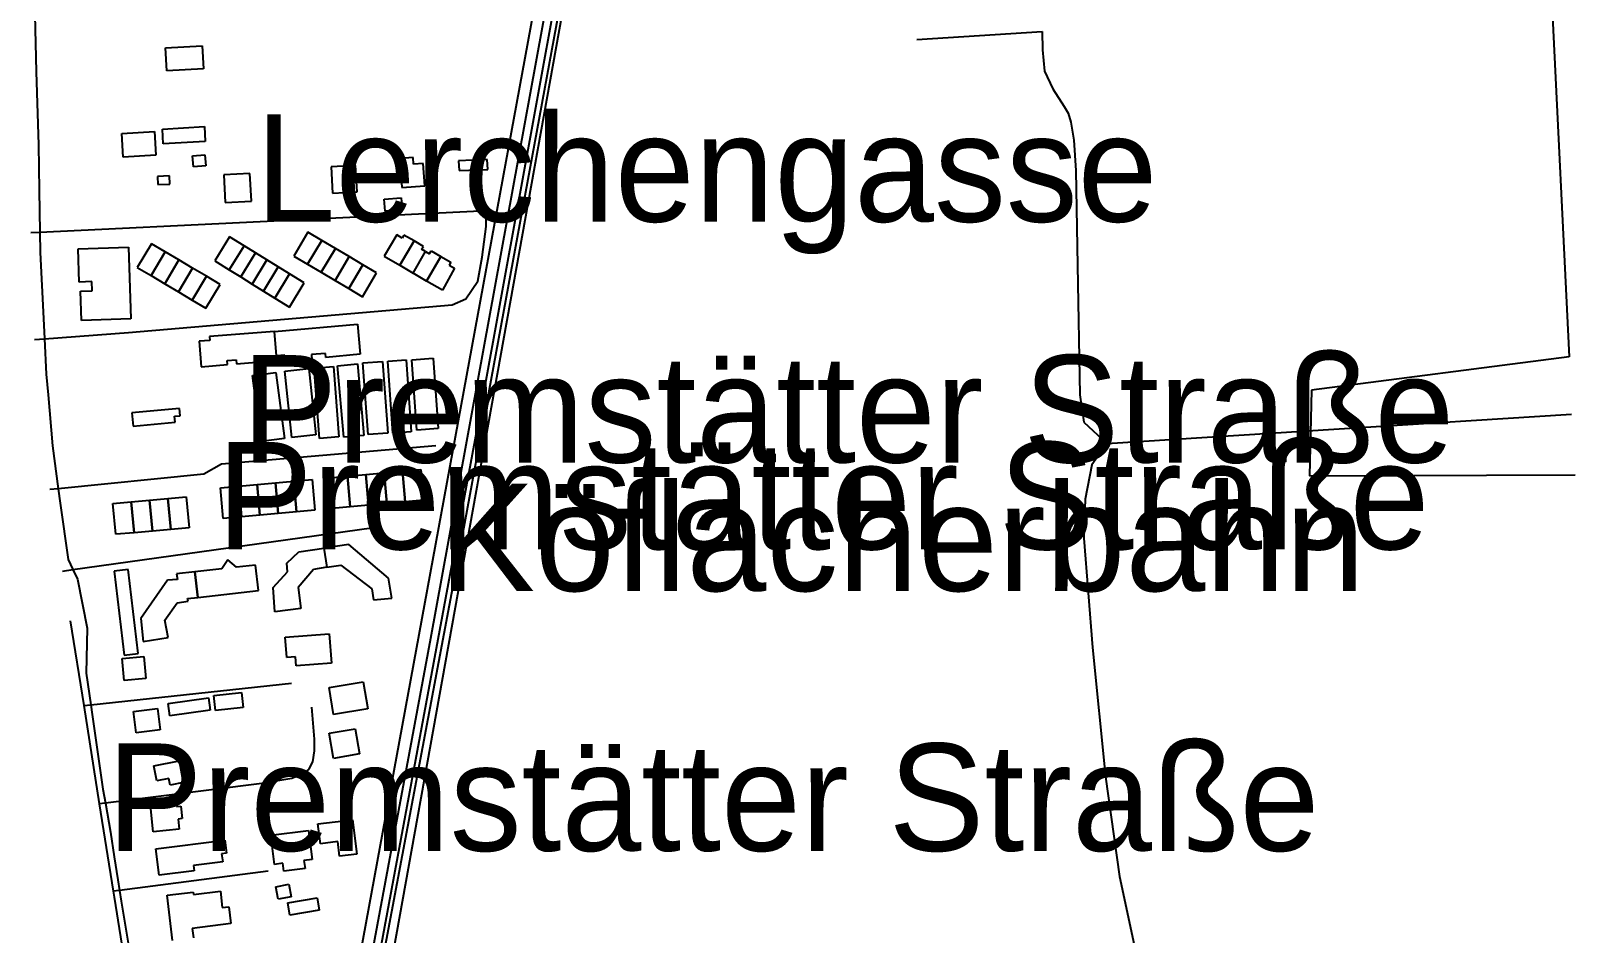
# Model space of a CAD drawing. Extents: x -3657 to 4700, y -7332 to 8131.
# Drawn here: x -3038 to -2415, y 1162 to 1526 of the extents above; entities that cross this region are included whole.
import ezdxf

# ---------------------------------------------------------------- set-up
doc = ezdxf.new("R2010")
doc.units = 0
for name, color, linetype in [('OSM_BUILDING_APARTMENTS', 9, 'CONTINUOUS'), ('OSM_BUILDING_HOUSE', 9, 'CONTINUOUS'), ('OSM_BUILDING_YES', 9, 'CONTINUOUS'), ('OSM_HIGHWAY_CYCLEWAY', 8, 'CONTINUOUS'), ('OSM_HIGHWAY_FOOTWAY', 8, 'CONTINUOUS'), ('OSM_HIGHWAY_RESIDENTIAL', 8, 'CONTINUOUS'), ('OSM_HIGHWAY_SECONDARY', 8, 'CONTINUOUS'), ('OSM_HIGHWAY_SERVICE', 8, 'CONTINUOUS'), ('OSM_HIGHWAY_TRACK', 8, 'CONTINUOUS'), ('OSM_HIGHWAY_UNCLASSIFIED', 8, 'CONTINUOUS'), ('OSM_LABELS', 8, 'CONTINUOUS'), ('OSM_LANDUSE_FARMLAND', 3, 'CONTINUOUS'), ('OSM_LANDUSE_RAILWAY', 3, 'CONTINUOUS'), ('OSM_RAILWAY_RAIL', 5, 'CONTINUOUS')]:
    doc.layers.add(name, color=color, linetype=linetype)

msp = doc.modelspace()

# ---------------------------------------------------------------- linework, layer by layer
at = {"layer": 'OSM_BUILDING_APARTMENTS'}
for p, q in [((-2939.059706, 1404.819357), (-2905.361944, 1407.754903)), ((-2905.361944, 1407.754903), (-2904.300119, 1395.5457)), ((-2965.203344, 1401.172163), (-2969.427889, 1400.849698)), ((-2969.427889, 1400.849698), (-2968.616352, 1390.553048)), ((-2939.059706, 1404.819357), (-2965.324695, 1402.762251)), ((-2965.324695, 1402.762251), (-2965.203344, 1401.172163)), ((-2938.195077, 1394.88965), (-2939.059706, 1404.819357)), ((-2938.195077, 1394.88965), (-2939.059706, 1404.819357)), ((-2944.770805, 1394.278078), (-2938.195077, 1394.88965)), ((-2944.634285, 1392.510078), (-2944.770805, 1394.278078)), ((-2934.812407, 1395.189876), (-2938.195077, 1394.88965)), ((-2934.675887, 1393.599789), (-2934.812407, 1395.189876)), ((-2929.252997, 1394.066807), (-2934.675887, 1393.599789)), ((-2929.146815, 1392.799185), (-2929.252997, 1394.066807)), ((-2918.392049, 1395.923763), (-2924.065226, 1395.434505)), ((-2924.065226, 1395.434505), (-2923.875614, 1393.255084)), ((-2918.255528, 1394.322556), (-2918.392049, 1395.923763)), ((-2904.300119, 1395.5457), (-2918.255528, 1394.322556)), ((-2968.616352, 1390.553048), (-2958.051197, 1391.38701)), ((-2958.180133, 1393.043814), (-2954.516838, 1393.332921)), ((-2958.051197, 1391.38701), (-2958.180133, 1393.043814)), ((-2954.516838, 1393.332921), (-2954.387902, 1391.742833)), ((-2954.387902, 1391.742833), (-2944.634285, 1392.510078)), ((-2923.875614, 1393.255084), (-2929.146815, 1392.799185)), ((-2933.993286, 1311.093153), (-2929.215075, 1315.674384)), ((-2929.215075, 1315.674384), (-2919.059481, 1317.131038)), ((-2908.873549, 1318.62105), (-2919.059481, 1317.131038)), ((-2919.059481, 1317.131038), (-2917.800461, 1309.458588)), ((-2919.059481, 1317.131038), (-2917.800461, 1309.458588)), ((-2892.946181, 1305.110866), (-2908.873549, 1318.62105)), ((-2971.164731, 1307.65723), (-2978.650594, 1306.823268)), ((-2978.650594, 1306.823268), (-2978.241033, 1304.488175)), ((-2960.281029, 1308.858135), (-2971.164731, 1307.65723)), ((-2971.164731, 1307.65723), (-2970.019477, 1297.293863)), ((-2970.019477, 1297.293863), (-2971.164731, 1307.65723)), ((-2957.80091, 1312.416373), (-2960.281029, 1308.858135)), ((-2954.296889, 1309.525305), (-2957.80091, 1312.416373)), ((-2946.636583, 1310.370386), (-2954.296889, 1309.525305)), ((-2945.491329, 1300.007019), (-2946.636583, 1310.370386)), ((-2939.590618, 1301.330239), (-2933.79609, 1307.634991)), ((-2933.79609, 1307.634991), (-2933.993286, 1311.093153)), ((-2923.215766, 1308.602387), (-2929.419855, 1301.230163)), ((-2917.800461, 1309.458588), (-2923.215766, 1308.602387)), ((-2917.800461, 1309.458588), (-2912.10453, 1310.348147)), ((-2912.10453, 1310.348147), (-2899.612922, 1300.718666)), ((-2982.313889, 1304.276904), (-2993.091409, 1288.720734)), ((-2978.241033, 1304.488175), (-2982.313889, 1304.276904)), ((-2938.877679, 1291.467249), (-2939.590618, 1301.330239)), ((-2929.419855, 1301.230163), (-2928.403538, 1292.790468)), ((-2899.612922, 1300.718666), (-2899.006165, 1296.24863)), ((-2891.580978, 1296.960278), (-2892.946181, 1305.110866)), ((-2983.330207, 1288.109162), (-2978.347216, 1295.125562)), ((-2978.347216, 1295.125562), (-2973.970981, 1295.737134)), ((-2974.130255, 1296.826844), (-2970.019477, 1297.293863)), ((-2973.970981, 1295.737134), (-2974.130255, 1296.826844)), ((-2970.019477, 1297.293863), (-2945.491329, 1300.007019)), ((-2899.006165, 1296.24863), (-2891.580978, 1296.960278)), ((-2993.091409, 1288.720734), (-2992.173689, 1279.469316)), ((-2981.949835, 1281.115001), (-2983.330207, 1288.109162)), ((-2928.403538, 1292.790468), (-2938.877679, 1291.467249)), ((-2992.173689, 1279.469316), (-2981.949835, 1281.115001))]:
    msp.add_line(p, q, dxfattribs=at)
at = {"layer": 'OSM_BUILDING_HOUSE'}
for p, q in [((-2925.468351, 1444.916247), (-2931.17945, 1435.275647)), ((-2919.916525, 1441.624878), (-2925.468351, 1444.916247)), ((-2889.571095, 1443.826537), (-2894.637516, 1435.20893)), ((-2887.364017, 1442.536676), (-2889.571095, 1443.826537)), ((-2886.635909, 1443.782059), (-2887.364017, 1442.536676)), ((-2882.563053, 1441.391368), (-2886.635909, 1443.782059)), ((-2988.77585, 1440.268299), (-2994.479365, 1430.627699)), ((-2983.21644, 1436.97693), (-2988.77585, 1440.268299)), ((-2957.148646, 1443.003695), (-2963.147955, 1433.285258)), ((-2957.277582, 1429.660303), (-2951.270689, 1439.38986)), ((-2951.270689, 1439.38986), (-2957.277582, 1429.660303)), ((-2951.270689, 1439.38986), (-2957.148646, 1443.003695)), ((-2946.66692, 1436.554389), (-2951.270689, 1439.38986)), ((-2919.916525, 1441.624878), (-2925.62004, 1431.984277)), ((-2925.62004, 1431.984277), (-2919.916525, 1441.624878)), ((-2914.357115, 1438.344627), (-2920.068214, 1428.704027)), ((-2920.068214, 1428.704027), (-2914.357115, 1438.344627)), ((-2914.357115, 1438.344627), (-2919.916525, 1441.624878)), ((-2908.805289, 1435.053257), (-2914.357115, 1438.344627)), ((-2882.563053, 1441.391368), (-2888.349997, 1431.528378)), ((-2888.349997, 1431.528378), (-2882.563053, 1441.391368)), ((-2878.80116, 1439.200828), (-2882.563053, 1441.391368)), ((-2879.491346, 1438.022162), (-2878.80116, 1439.200828)), ((-2877.88344, 1437.088125), (-2879.491346, 1438.022162)), ((-2876.260366, 1436.154087), (-2875.577764, 1437.332753)), ((-2875.577764, 1437.332753), (-2871.76278, 1435.131094)), ((-2988.927539, 1427.347449), (-2983.21644, 1436.97693)), ((-2983.21644, 1436.97693), (-2988.927539, 1427.347449)), ((-2983.368129, 1424.056079), (-2977.65703, 1433.696679)), ((-2977.65703, 1433.696679), (-2983.368129, 1424.056079)), ((-2977.65703, 1433.696679), (-2983.21644, 1436.97693)), ((-2972.105204, 1430.405309), (-2977.65703, 1433.696679)), ((-2963.147955, 1433.285258), (-2957.277582, 1429.660303)), ((-2952.673814, 1426.813713), (-2946.66692, 1436.554389)), ((-2946.66692, 1436.554389), (-2952.673814, 1426.813713)), ((-2948.07763, 1423.967123), (-2942.055568, 1433.707799)), ((-2942.055568, 1433.707799), (-2948.07763, 1423.967123)), ((-2942.055568, 1433.707799), (-2946.66692, 1436.554389)), ((-2937.459384, 1430.883448), (-2942.055568, 1433.707799)), ((-2931.17945, 1435.275647), (-2925.62004, 1431.984277)), ((-2925.62004, 1431.984277), (-2920.068214, 1428.704027)), ((-2908.805289, 1435.053257), (-2914.516389, 1425.412657)), ((-2914.516389, 1425.412657), (-2908.805289, 1435.053257)), ((-2903.245879, 1431.761888), (-2908.956979, 1422.121287)), ((-2908.956979, 1422.121287), (-2903.245879, 1431.761888)), ((-2903.245879, 1431.761888), (-2908.805289, 1435.053257)), ((-2897.686469, 1428.481637), (-2903.245879, 1431.761888)), ((-2894.637516, 1435.20893), (-2888.349997, 1431.528378)), ((-2888.349997, 1431.528378), (-2882.972614, 1428.359323)), ((-2882.972614, 1428.359323), (-2877.88344, 1437.088125)), ((-2882.972614, 1428.359323), (-2877.88344, 1437.088125)), ((-2877.88344, 1437.088125), (-2876.260366, 1436.154087)), ((-2871.76278, 1435.131094), (-2877.504217, 1425.145789)), ((-2877.504217, 1425.145789), (-2871.76278, 1435.131094)), ((-2871.76278, 1435.131094), (-2867.727847, 1432.829359)), ((-2867.727847, 1432.829359), (-2868.418033, 1431.583976)), ((-2868.418033, 1431.583976), (-2866.157863, 1430.316353)), ((-2994.479365, 1430.627699), (-2988.927539, 1427.347449)), ((-2988.927539, 1427.347449), (-2983.368129, 1424.056079)), ((-2972.105204, 1430.405309), (-2977.816303, 1420.764709)), ((-2977.816303, 1420.764709), (-2972.105204, 1430.405309)), ((-2972.264478, 1417.484459), (-2966.553378, 1427.125059)), ((-2966.553378, 1427.125059), (-2972.264478, 1417.484459)), ((-2966.553378, 1427.125059), (-2972.105204, 1430.405309)), ((-2960.993968, 1423.833689), (-2966.553378, 1427.125059)), ((-2957.277582, 1429.660303), (-2952.673814, 1426.813713)), ((-2952.673814, 1426.813713), (-2948.07763, 1423.967123)), ((-2943.458693, 1421.131653), (-2937.459384, 1430.883448)), ((-2937.459384, 1430.883448), (-2943.458693, 1421.131653)), ((-2938.870094, 1418.307301), (-2932.870785, 1428.059096)), ((-2932.870785, 1428.059096), (-2938.870094, 1418.307301)), ((-2932.870785, 1428.059096), (-2937.459384, 1430.883448)), ((-2926.954905, 1424.434142), (-2932.870785, 1428.059096)), ((-2920.068214, 1428.704027), (-2914.516389, 1425.412657)), ((-2914.516389, 1425.412657), (-2908.956979, 1422.121287)), ((-2903.397568, 1418.841037), (-2897.686469, 1428.481637)), ((-2877.504217, 1425.145789), (-2882.972614, 1428.359323)), ((-2871.095347, 1421.454118), (-2877.504217, 1425.145789)), ((-2866.157863, 1430.316353), (-2871.095347, 1421.454118)), ((-2983.368129, 1424.056079), (-2977.816303, 1420.764709)), ((-2977.816303, 1420.764709), (-2972.264478, 1417.484459)), ((-2966.705067, 1414.193089), (-2960.993968, 1423.833689)), ((-2948.07763, 1423.967123), (-2943.458693, 1421.131653)), ((-2943.458693, 1421.131653), (-2938.870094, 1418.307301)), ((-2932.954214, 1414.671227), (-2926.954905, 1424.434142)), ((-2908.956979, 1422.121287), (-2903.397568, 1418.841037)), ((-2972.264478, 1417.484459), (-2966.705067, 1414.193089)), ((-2938.870094, 1418.307301), (-2932.954214, 1414.671227)), ((-2938.619807, 1343.617669), (-2931.202204, 1344.284839)), ((-2931.202204, 1344.284839), (-2923.799769, 1344.952008)), ((-2930.087288, 1331.853246), (-2931.202204, 1344.284839)), ((-2931.202204, 1344.284839), (-2930.087288, 1331.853246)), ((-2923.799769, 1344.952008), (-2922.677269, 1332.509296)), ((-2916.920663, 1345.619178), (-2909.50306, 1346.286347)), ((-2915.798163, 1333.176466), (-2916.920663, 1345.619178)), ((-2909.50306, 1346.286347), (-2902.085457, 1346.964636)), ((-2908.388144, 1333.843635), (-2909.50306, 1346.286347)), ((-2909.50306, 1346.286347), (-2908.388144, 1333.843635)), ((-2902.085457, 1346.964636), (-2894.683022, 1347.620687)), ((-2900.962956, 1334.521924), (-2902.085457, 1346.964636)), ((-2902.085457, 1346.964636), (-2900.962956, 1334.521924)), ((-2894.683022, 1347.620687), (-2887.265419, 1348.298976)), ((-2893.560522, 1335.177974), (-2894.683022, 1347.620687)), ((-2894.683022, 1347.620687), (-2893.560522, 1335.177974)), ((-2887.265419, 1348.298976), (-2879.8554, 1348.966145)), ((-2886.142919, 1335.856263), (-2887.265419, 1348.298976)), ((-2887.265419, 1348.298976), (-2886.142919, 1335.856263)), ((-2879.8554, 1348.966145), (-2878.740484, 1336.523433)), ((-2982.09394, 1337.223961), (-2974.683921, 1337.89113)), ((-2974.683921, 1337.89113), (-2973.56142, 1325.448418)), ((-2960.865032, 1341.605041), (-2953.447429, 1342.28333)), ((-2959.742532, 1329.173448), (-2960.865032, 1341.605041)), ((-2953.447429, 1342.28333), (-2946.029826, 1342.9505)), ((-2952.324929, 1329.840618), (-2953.447429, 1342.28333)), ((-2953.447429, 1342.28333), (-2952.324929, 1329.840618)), ((-2946.029826, 1342.9505), (-2938.619807, 1343.617669)), ((-2944.907325, 1330.507787), (-2946.029826, 1342.9505)), ((-2946.029826, 1342.9505), (-2944.907325, 1330.507787)), ((-2937.497307, 1331.174957), (-2938.619807, 1343.617669)), ((-2938.619807, 1343.617669), (-2937.497307, 1331.174957)), ((-3004.33158, 1335.211333), (-2996.913977, 1335.889622)), ((-3003.20908, 1322.77974), (-3004.33158, 1335.211333)), ((-2996.913977, 1335.889622), (-2989.503958, 1336.556791)), ((-2996.913977, 1335.889622), (-2995.791477, 1323.44691)), ((-2995.791477, 1323.44691), (-2996.913977, 1335.889622)), ((-2989.503958, 1336.556791), (-2982.09394, 1337.223961)), ((-2989.503958, 1336.556791), (-2988.381458, 1324.114079)), ((-2988.381458, 1324.114079), (-2989.503958, 1336.556791)), ((-2980.971439, 1324.792368), (-2982.09394, 1337.223961)), ((-2982.09394, 1337.223961), (-2980.971439, 1324.792368)), ((-2930.087288, 1331.853246), (-2937.497307, 1331.174957)), ((-2922.677269, 1332.509296), (-2930.087288, 1331.853246)), ((-2908.388144, 1333.843635), (-2915.798163, 1333.176466)), ((-2900.962956, 1334.521924), (-2908.388144, 1333.843635)), ((-2893.560522, 1335.177974), (-2900.962956, 1334.521924)), ((-2886.142919, 1335.856263), (-2893.560522, 1335.177974)), ((-2878.740484, 1336.523433), (-2886.142919, 1335.856263)), ((-2973.56142, 1325.448418), (-2980.971439, 1324.792368)), ((-2952.324929, 1329.840618), (-2959.742532, 1329.173448)), ((-2944.907325, 1330.507787), (-2952.324929, 1329.840618)), ((-2937.497307, 1331.174957), (-2944.907325, 1330.507787)), ((-2995.791477, 1323.44691), (-3003.20908, 1322.77974)), ((-2988.381458, 1324.114079), (-2995.791477, 1323.44691)), ((-2980.971439, 1324.792368), (-2988.381458, 1324.114079))]:
    msp.add_line(p, q, dxfattribs=at)
at = {"layer": 'OSM_BUILDING_YES'}
for p, q in [((-2983.019244, 1519.461326), (-2968.267466, 1520.273049)), ((-2982.5035, 1510.17655), (-2983.019244, 1519.461326)), ((-2968.267466, 1520.273049), (-2967.759308, 1510.988273)), ((-2967.759308, 1510.988273), (-2982.5035, 1510.17655)), ((-2984.346525, 1486.614345), (-2967.319409, 1487.59286)), ((-2967.319409, 1487.59286), (-2966.978108, 1481.632812)), ((-3000.736546, 1484.846346), (-2987.524414, 1485.669188)), ((-3000.137373, 1475.272462), (-3000.736546, 1484.846346)), ((-2987.524414, 1485.669188), (-2986.932826, 1476.095305)), ((-2984.005224, 1480.654297), (-2984.346525, 1486.614345)), ((-2966.978108, 1481.632812), (-2984.005224, 1480.654297)), ((-2986.932826, 1476.095305), (-3000.137373, 1475.272462)), ((-2972.120373, 1475.817317), (-2967.137382, 1476.19538)), ((-2971.779072, 1471.347281), (-2972.120373, 1475.817317)), ((-2967.137382, 1476.19538), (-2966.803665, 1471.714225)), ((-2882.942276, 1475.127909), (-2888.312075, 1474.760966)), ((-2888.312075, 1474.760966), (-2887.523291, 1463.04102)), ((-2882.760249, 1472.359155), (-2882.942276, 1475.127909)), ((-2966.803665, 1471.714225), (-2971.779072, 1471.347281)), ((-2948.949843, 1468.623006), (-2959.48466, 1468.055912)), ((-2948.350671, 1457.447916), (-2948.949843, 1468.623006)), ((-2906.203819, 1471.892137), (-2916.071203, 1471.358401)), ((-2916.071203, 1471.358401), (-2915.494784, 1460.672568)), ((-2905.6274, 1461.206304), (-2906.203819, 1471.892137)), ((-2878.808745, 1472.626023), (-2882.760249, 1472.359155)), ((-2878.209572, 1463.663712), (-2878.808745, 1472.626023)), ((-2852.938147, 1474.316186), (-2864.534788, 1473.826928)), ((-2864.534788, 1473.826928), (-2864.360346, 1469.801672)), ((-2864.360346, 1469.801672), (-2852.771289, 1470.29093)), ((-2852.771289, 1470.29093), (-2852.938147, 1474.316186)), ((-2981.403754, 1467.711207), (-2986.37916, 1467.499937)), ((-2986.37916, 1467.499937), (-2986.235055, 1464.186328)), ((-2986.235055, 1464.186328), (-2981.259649, 1464.397599)), ((-2981.259649, 1464.397599), (-2981.403754, 1467.711207)), ((-2959.48466, 1468.055912), (-2958.885488, 1456.880821)), ((-2887.523291, 1463.04102), (-2878.209572, 1463.663712)), ((-2958.885488, 1456.880821), (-2948.350671, 1457.447916)), ((-2915.494784, 1460.672568), (-2905.6274, 1461.206304)), ((-2894.637516, 1458.337475), (-2887.728071, 1458.848972)), ((-2894.281046, 1453.41154), (-2894.637516, 1458.337475)), ((-2887.728071, 1458.848972), (-2887.364017, 1453.911917)), ((-2887.364017, 1453.911917), (-2894.281046, 1453.41154)), ((-3018.378003, 1438.255671), (-2998.051646, 1438.922841)), ((-3017.938104, 1424.767727), (-3018.378003, 1438.255671)), ((-2998.051646, 1438.922841), (-2997.096004, 1409.889845)), ((-3012.894437, 1424.934519), (-3017.938104, 1424.767727)), ((-3012.773086, 1421.18725), (-3012.894437, 1424.934519)), ((-3017.392023, 1421.031577), (-3012.773086, 1421.18725)), ((-3017.005215, 1409.233795), (-3017.392023, 1421.031577)), ((-2997.096004, 1409.889845), (-3017.005215, 1409.233795)), ((-2883.442851, 1393.366279), (-2874.796565, 1393.977851)), ((-2874.796565, 1393.977851), (-2872.786682, 1365.500831)), ((-2947.827343, 1386.961452), (-2938.468118, 1388.184596)), ((-2938.468118, 1388.184596), (-2934.98685, 1361.497813)), ((-2934.804823, 1388.796168), (-2925.043621, 1389.808042)), ((-2932.006157, 1361.953713), (-2934.804823, 1388.796168)), ((-2925.043621, 1389.808042), (-2922.244955, 1362.965586)), ((-2923.003401, 1390.008193), (-2915.176237, 1390.619765)), ((-2920.788738, 1361.542291), (-2923.003401, 1390.008193)), ((-2915.176237, 1390.619765), (-2912.95399, 1362.153863)), ((-2913.545578, 1390.93111), (-2905.407451, 1391.642758)), ((-2911.012368, 1362.00931), (-2913.545578, 1390.93111)), ((-2905.407451, 1391.642758), (-2902.881825, 1362.720958)), ((-2903.276217, 1392.04306), (-2895.34287, 1392.654632)), ((-2901.046385, 1363.087901), (-2903.276217, 1392.04306)), ((-2895.34287, 1392.654632), (-2893.113039, 1363.699473)), ((-2893.105454, 1392.754707), (-2885.778865, 1393.266204)), ((-2891.080403, 1363.688353), (-2893.105454, 1392.754707)), ((-2885.778865, 1393.266204), (-2883.761398, 1364.188731)), ((-2881.425384, 1364.889259), (-2883.442851, 1393.366279)), ((-2944.346075, 1360.274669), (-2947.827343, 1386.961452)), ((-2977.376405, 1373.695897), (-2996.694028, 1371.894539)), ((-2996.694028, 1371.894539), (-2996.185869, 1366.479346)), ((-2979.401456, 1370.482363), (-2977.095779, 1370.693634)), ((-2979.173922, 1368.069434), (-2979.401456, 1370.482363)), ((-2977.095779, 1370.693634), (-2977.376405, 1373.695897)), ((-2996.185869, 1366.479346), (-2979.173922, 1368.069434)), ((-2922.244955, 1362.965586), (-2932.006157, 1361.953713)), ((-2902.881825, 1362.720958), (-2911.012368, 1362.00931)), ((-2893.113039, 1363.699473), (-2901.046385, 1363.087901)), ((-2883.761398, 1364.188731), (-2891.080403, 1363.688353)), ((-2872.786682, 1365.500831), (-2881.425384, 1364.889259)), ((-2934.98685, 1361.497813), (-2944.346075, 1360.274669)), ((-2912.95399, 1362.153863), (-2920.788738, 1361.542291)), ((-2998.188167, 1308.569028), (-3003.823421, 1307.901859)), ((-3003.823421, 1307.901859), (-2999.811241, 1273.942928)), ((-2994.175986, 1274.610098), (-2998.188167, 1308.569028)), ((-2934.637965, 1281.248435), (-2916.822065, 1282.527176)), ((-2916.822065, 1282.527176), (-2915.972605, 1270.640439)), ((-2934.053961, 1272.997771), (-2934.637965, 1281.248435)), ((-3000.615194, 1272.552992), (-2991.87031, 1273.375834)), ((-2999.788488, 1263.624039), (-3000.615194, 1272.552992)), ((-2999.811241, 1273.942928), (-2994.175986, 1274.610098)), ((-2991.87031, 1273.375834), (-2991.036019, 1264.446881)), ((-2930.466511, 1273.25352), (-2934.053961, 1272.997771)), ((-2930.208639, 1269.628565), (-2930.466511, 1273.25352)), ((-2915.972605, 1270.640439), (-2930.208639, 1269.628565)), ((-2991.036019, 1264.446881), (-2999.788488, 1263.624039)), ((-2916.905494, 1260.866405), (-2903.071437, 1263.101423)), ((-2903.071437, 1263.101423), (-2901.304257, 1252.20432)), ((-2963.489256, 1257.608393), (-2952.302175, 1258.831538)), ((-2962.836992, 1251.603867), (-2963.489256, 1257.608393)), ((-2952.302175, 1258.831538), (-2951.642327, 1252.827012)), ((-2915.138315, 1249.958182), (-2916.905494, 1260.866405)), ((-2996.041764, 1251.203566), (-2986.37916, 1252.42671)), ((-2994.949602, 1242.56372), (-2996.041764, 1251.203566)), ((-2986.37916, 1252.42671), (-2985.286998, 1243.786864)), ((-2982.002926, 1254.450458), (-2965.726672, 1256.696595)), ((-2981.305156, 1249.413327), (-2982.002926, 1254.450458)), ((-2965.036486, 1251.648345), (-2981.305156, 1249.413327)), ((-2965.726672, 1256.696595), (-2965.036486, 1251.648345)), ((-2951.642327, 1252.827012), (-2962.836992, 1251.603867)), ((-2901.304257, 1252.20432), (-2915.138315, 1249.958182)), ((-2985.286998, 1243.786864), (-2994.949602, 1242.56372)), ((-2916.905494, 1242.352449), (-2906.32517, 1244.187166)), ((-2915.145899, 1232.211472), (-2916.905494, 1242.352449)), ((-2906.32517, 1244.187166), (-2904.57316, 1234.046188)), ((-2904.57316, 1234.046188), (-2915.145899, 1232.211472)), ((-2987.805039, 1229.220329), (-2977.611523, 1231.188479)), ((-2986.629447, 1223.126847), (-2987.805039, 1229.220329)), ((-2977.611523, 1231.188479), (-2975.912604, 1222.40408)), ((-2981.767808, 1224.072004), (-2986.629447, 1223.126847)), ((-2981.252064, 1221.381086), (-2981.767808, 1224.072004)), ((-2975.912604, 1222.40408), (-2981.252064, 1221.381086)), ((-2989.147489, 1213.219379), (-2978.840206, 1214.309089)), ((-2978.840206, 1214.309089), (-2978.673347, 1212.741241)), ((-2988.002235, 1202.466829), (-2989.147489, 1213.219379)), ((-2978.673347, 1212.741241), (-2976.853077, 1212.941391)), ((-2976.31458, 1207.859783), (-2977.975577, 1207.681871)), ((-2977.975577, 1207.681871), (-2977.535678, 1203.578779)), ((-2976.853077, 1212.941391), (-2976.31458, 1207.859783)), ((-2921.40308, 1205.691482), (-2907.500762, 1207.426123)), ((-2907.500762, 1207.426123), (-2905.76392, 1193.504518)), ((-2977.535678, 1203.578779), (-2988.002235, 1202.466829)), ((-2940.485584, 1201.099132), (-2925.218064, 1203.078401)), ((-2938.961108, 1189.356947), (-2940.485584, 1201.099132)), ((-2925.218064, 1203.078401), (-2923.701171, 1191.380695)), ((-2920.401931, 1197.696567), (-2921.40308, 1205.691482)), ((-2987.054177, 1195.639461), (-2959.029593, 1199.186579)), ((-2985.704143, 1184.964748), (-2987.054177, 1195.639461)), ((-2959.029593, 1199.186579), (-2958.36216, 1193.915939)), ((-2913.409057, 1198.575007), (-2920.401931, 1197.696567)), ((-2912.673365, 1192.648317), (-2913.409057, 1198.575007)), ((-2959.947312, 1190.346582), (-2971.756319, 1188.85657)), ((-2971.756319, 1188.85657), (-2971.490863, 1186.766106)), ((-2958.36216, 1193.915939), (-2960.372042, 1193.660191)), ((-2960.372042, 1193.660191), (-2959.947312, 1190.346582)), ((-2935.608776, 1189.790608), (-2938.961108, 1189.356947)), ((-2935.19163, 1186.588194), (-2935.608776, 1189.790608)), ((-2923.701171, 1191.380695), (-2927.076257, 1190.947035)), ((-2927.076257, 1190.947035), (-2926.659111, 1187.689024)), ((-2905.76392, 1193.504518), (-2912.673365, 1192.648317)), ((-2971.490863, 1186.766106), (-2985.704143, 1184.964748)), ((-2926.659111, 1187.689024), (-2935.19163, 1186.588194)), ((-2982.457994, 1176.847518), (-2971.908008, 1178.12626)), ((-2980.243331, 1158.600431), (-2982.457994, 1176.847518)), ((-2971.908008, 1178.12626), (-2971.794241, 1177.203342)), ((-2971.794241, 1177.203342), (-2960.89537, 1178.526562)), ((-2960.89537, 1178.526562), (-2960.099002, 1171.932702)), ((-2938.468118, 1180.3168), (-2933.181748, 1181.339793)), ((-2937.489722, 1175.224072), (-2938.468118, 1180.3168)), ((-2932.195768, 1176.247066), (-2937.489722, 1175.224072)), ((-2933.181748, 1181.339793), (-2932.195768, 1176.247066)), ((-2960.099002, 1171.932702), (-2957.436856, 1172.255168)), ((-2957.436856, 1172.255168), (-2956.602565, 1165.394441)), ((-2933.583725, 1173.811897), (-2921.789887, 1175.846764)), ((-2932.72668, 1168.841483), (-2933.583725, 1173.811897)), ((-2920.932843, 1170.876351), (-2932.72668, 1168.841483)), ((-2921.789887, 1175.846764), (-2920.932843, 1170.876351)), ((-2956.602565, 1165.394441), (-2972.241724, 1163.493008)), ((-2972.241724, 1163.493008), (-2971.771488, 1159.634544))]:
    msp.add_line(p, q, dxfattribs=at)
at = {"layer": 'OSM_HIGHWAY_CYCLEWAY'}
for p, q in [((-2863.920447, 1317.08656), (-2822.911264, 1539.665444)), ((-2916.010528, 1040.389104), (-2863.920447, 1317.08656))]:
    msp.add_line(p, q, dxfattribs=at)
at = {"layer": 'OSM_HIGHWAY_FOOTWAY'}
for p, q in [((-3035.928446, 1532.849195), (-3035.344443, 1509.720651)), ((-3035.344443, 1509.720651), (-3034.381216, 1480.220637)), ((-3034.381216, 1480.220637), (-3034.229527, 1461.851235)), ((-3034.229527, 1461.851235), (-3033.903395, 1444.916247)), ((-3033.903395, 1444.916247), (-3033.751706, 1436.765659)), ((-3033.751706, 1436.765659), (-3032.386503, 1410.056638)), ((-3032.386503, 1410.056638), (-3031.992111, 1401.850452)), ((-3031.992111, 1401.850452), (-3031.301925, 1387.573024)), ((-3031.301925, 1387.573024), (-3030.490388, 1379.211165)), ((-3030.490388, 1379.211165), (-3028.723208, 1358.540028)), ((-3028.723208, 1358.540028), (-3026.44787, 1341.226978)), ((-3026.44787, 1341.226978), (-3025.689423, 1335.433723)), ((-3025.689423, 1335.433723), (-3022.466027, 1312.538687)), ((-3022.466027, 1312.538687), (-3020.569912, 1308.53567)), ((-3020.569912, 1308.53567), (-3018.704135, 1304.610489)), ((-3018.704135, 1304.610489), (-3014.805721, 1284.828911)), ((-3014.805721, 1284.828911), (-3015.131853, 1266.715258)), ((-3015.131853, 1266.715258), (-3013.34192, 1253.883363)), ((-3013.34192, 1253.883363), (-3012.788255, 1249.947063)), ((-3012.788255, 1249.947063), (-3008.374098, 1219.824357)), ((-3008.374098, 1219.824357), (-3007.395703, 1214.153416)), ((-3007.395703, 1214.153416), (-3005.370651, 1202.344515)), ((-3005.370651, 1202.344515), (-3003.777915, 1192.336971)), ((-3003.777915, 1192.336971), (-3002.374789, 1183.041076)), ((-3002.374789, 1183.041076), (-3001.714941, 1178.804549)), ((-3001.714941, 1178.804549), (-3001.047508, 1174.456827)), ((-3001.047508, 1174.456827), (-2998.044062, 1156.754595))]:
    msp.add_line(p, q, dxfattribs=at)
at = {"layer": 'OSM_HIGHWAY_RESIDENTIAL'}
for p, q in [((-3033.903395, 1444.916247), (-2855.691306, 1453.556093)), ((-3037.56669, 1444.738335), (-3033.903395, 1444.916247))]:
    msp.add_line(p, q, dxfattribs=at)
at = {"layer": 'OSM_HIGHWAY_SECONDARY'}
for p, q in [((-3021.699997, 1287.831174), (-3016.170924, 1253.583137)), ((-3016.170924, 1253.583137), (-3009.845484, 1213.85319)), ((-3009.845484, 1213.85319), (-3004.217813, 1178.482084)), ((-3004.217813, 1178.482084), (-3003.846175, 1176.14699)), ((-3003.846175, 1176.14699), (-2997.452474, 1136.606074))]:
    msp.add_line(p, q, dxfattribs=at)
at = {"layer": 'OSM_HIGHWAY_SERVICE'}
for p, q in [((-2853.431137, 1450.520472), (-2855.691306, 1453.556093)), ((-2853.332539, 1447.162385), (-2853.431137, 1450.520472)), ((-2854.955614, 1434.853107), (-2853.332539, 1447.162385)), ((-2856.791053, 1425.101311), (-2854.955614, 1434.853107)), ((-2861.675446, 1417.984836), (-2856.791053, 1425.101311)), ((-2997.975802, 1404.352338), (-2867.166596, 1415.538548)), ((-2867.166596, 1415.538548), (-2861.675446, 1417.984836)), ((-3036.118058, 1401.550226), (-3031.992111, 1401.850452)), ((-3031.992111, 1401.850452), (-2997.975802, 1404.352338)), ((-2873.681649, 1358.540028), (-2960.379627, 1351.112207)), ((-2960.379627, 1351.112207), (-2967.637956, 1347.086951)), ((-2967.637956, 1347.086951), (-3026.44787, 1341.226978)), ((-3026.44787, 1341.226978), (-3029.807786, 1340.893393)), ((-3020.569912, 1308.53567), (-2899.817703, 1325.437299)), ((-3024.786873, 1307.946337), (-3020.569912, 1308.53567)), ((-3013.34192, 1253.883363), (-2932.112339, 1262.589926)), ((-3016.170924, 1253.583137), (-3013.34192, 1253.883363)), ((-2924.027303, 1252.927087), (-2923.010985, 1239.917281)), ((-2923.010985, 1239.917281), (-2923.010985, 1235.235974)), ((-2923.010985, 1235.235974), (-2923.655665, 1230.754819)), ((-2927.690598, 1225.884481), (-2931.96065, 1224.049765)), ((-2925.278739, 1227.696958), (-2927.690598, 1225.884481)), ((-2923.655665, 1230.754819), (-2925.278739, 1227.696958)), ((-2944.171633, 1222.014897), (-3007.395703, 1214.153416)), ((-2931.96065, 1224.049765), (-2944.171633, 1222.014897)), ((-3007.395703, 1214.153416), (-3009.845484, 1213.85319)), ((-2941.524656, 1186.632672), (-3001.714941, 1178.804549)), ((-3001.714941, 1178.804549), (-3004.217813, 1178.482084))]:
    msp.add_line(p, q, dxfattribs=at)
at = {"layer": 'OSM_HIGHWAY_TRACK'}
for p, q in [((-2679.185721, 1522.774935), (-2628.536688, 1526.032946)), ((-2628.536688, 1526.032946), (-2628.331908, 1518.705201)), ((-2628.331908, 1518.705201), (-2627.520371, 1509.965279)), ((-2627.520371, 1509.965279), (-2624.259052, 1502.837685)), ((-2624.259052, 1502.837685), (-2619.640115, 1495.687851)), ((-2619.640115, 1495.687851), (-2617.956365, 1493.08589)), ((-2617.956365, 1493.08589), (-2616.940047, 1489.416457)), ((-2616.940047, 1489.416457), (-2615.718949, 1482.099831)), ((-2615.718949, 1482.099831), (-2614.907411, 1469.890628)), ((-2614.907411, 1469.890628), (-2614.29307, 1431.461661)), ((-2614.29307, 1431.461661), (-2613.360181, 1379.211165)), ((-2613.360181, 1379.211165), (-2611.714353, 1368.113912)), ((-2611.714353, 1368.113912), (-2602.385466, 1359.485185))]:
    msp.add_line(p, q, dxfattribs=at)
at = {"layer": 'OSM_HIGHWAY_UNCLASSIFIED'}
for p, q in [((-2602.385466, 1359.485185), (-2414.465266, 1371.327445)), ((-2602.385466, 1359.485185), (-2608.498542, 1350.856459)), ((-2608.498542, 1350.856459), (-2611.153103, 1337.057169)), ((-2611.153103, 1337.057169), (-2611.699184, 1321.223011)), ((-2611.699184, 1321.223011), (-2608.233085, 1277.078625)), ((-2608.233085, 1277.078625), (-2602.931547, 1224.739173)), ((-2602.931547, 1224.739173), (-2597.265954, 1184.464371)), ((-2597.265954, 1184.464371), (-2584.501306, 1124.875009))]:
    msp.add_line(p, q, dxfattribs=at)
at = {"layer": 'OSM_LANDUSE_FARMLAND'}
for p, q in [((-2915.684396, 1016.14861), (-2805.391159, 1628.932731)), ((-2423.422515, 1557.923651), (-2415.413324, 1394.567185)), ((-2415.413324, 1394.567185), (-2519.570732, 1381.090359)), ((-2519.570732, 1381.090359), (-2520.382269, 1346.375303)), ((-2520.382269, 1346.375303), (-2412.963543, 1346.786725))]:
    msp.add_line(p, q, dxfattribs=at)
at = {"layer": 'OSM_LANDUSE_RAILWAY'}
for p, q in [((-2920.34884, 1065.485799), (-2822.54721, 1597.042027)), ((-2814.977918, 1596.263662), (-2854.940445, 1377.554361)), ((-2854.940445, 1377.554361), (-2903.207957, 1117.580622))]:
    msp.add_line(p, q, dxfattribs=at)
at = {"layer": 'OSM_RAILWAY_RAIL'}
for p, q in [((-2803.297847, 1677.569392), (-2875.896311, 1280.647982)), ((-2875.896311, 1280.647982), (-2914.865274, 1071.023307))]:
    msp.add_line(p, q, dxfattribs=at)

# ---------------------------------------------------------------- texts
at = {"layer": 'OSM_LABELS'}
for s, p in [('Lerchengasse', (-2946.629006, 1449.14737)), ('Premstätter Straße', (-2952.29014, 1351.805271)), ('Premstätter Straße', (-2962.302225, 1316.69137)), ('Köflacherbahn', (-2872.384169, 1299.850103)), ('Premstätter Straße', (-3006.816207, 1194.813539))]:
    msp.add_text(s, height=43.418293, dxfattribs=at).set_placement(p)

doc.saveas('drawing.dxf')
